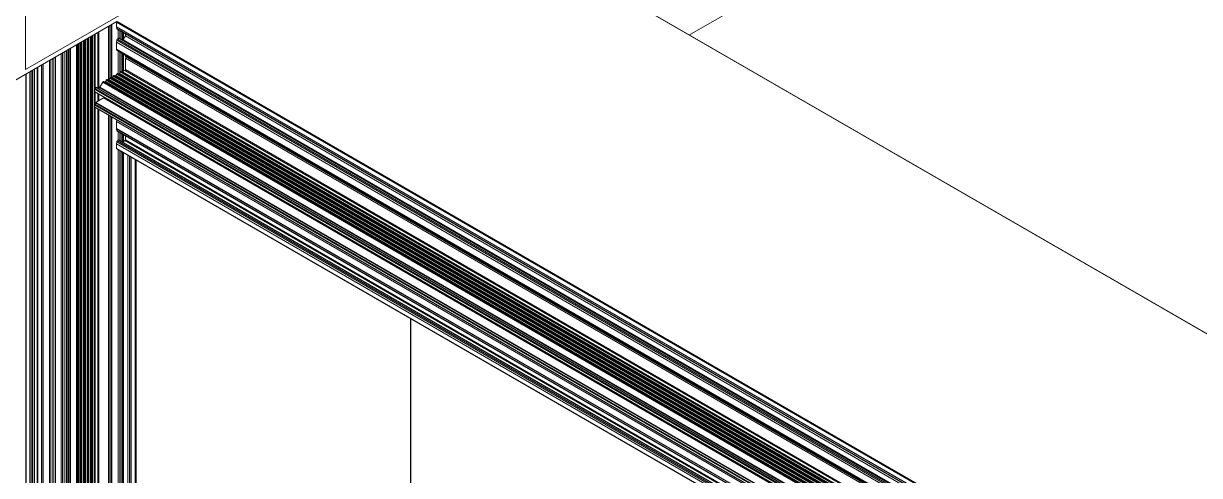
# Model space of a CAD drawing. Header units: millimetres. Extents: x 39 to 459, y 26 to 647.
# Drawn here: x 148.07 to 153.73, y 227.93 to 230.1 of the extents above; entities that cross this region are included whole.
import ezdxf

# ---------------------------------------------------------------- set-up
doc = ezdxf.new("R2010")
doc.units = ezdxf.units.MM
doc.layers.add('ANTET', color=7, linetype='Continuous')

# ---------------------------------------------------------------- blocks, each defined once
blk = doc.blocks.new('Kayıt Montajı')
at = {"color": 7, "linetype": 'Continuous', "lineweight": 15}
for p, q in [((11286.8474, 2112.275), (11293.7272, 2116.2466)), ((11294.9576, 2107.592), (11285.4117, 2113.1028)), ((11294.9591, 2107.5922), (11285.4132, 2113.1029)), ((11283.6489, 2112.1095), (11284.736, 2112.7371)), ((11283.6489, 2112.6729), (11283.6489, 2112.1095)), ((11283.5873, 2112.0495), (11284.0895, 2112.3394)), ((11284.0495, 2112.3163), (11284.0495, 2112.0587)), ((11284.0559, 2112.32), (11284.0559, 2112.0686)), ((11284.0611, 2112.323), (11284.0611, 2112.0692)), ((11293.6339, 2106.8254), (11284.088, 2112.3362)), ((11284.088, 2112.3362), (11284.088, 2112.3141)), ((11293.6339, 2106.8034), (11284.088, 2112.3141)), ((11293.6339, 2106.8032), (11284.088, 2112.3139)), ((11284.088, 2112.3139), (11284.0886, 2112.3056)), ((11293.6346, 2106.7949), (11284.0886, 2112.3056)), ((11284.0896, 2112.3039), (11293.6355, 2106.7931)), ((11293.636, 2106.8291), (11284.0901, 2112.3398)), ((11283.9162, 2112.2394), (11283.9162, 2107.0383)), ((11283.9332, 2112.2492), (11283.9332, 2107.0481)), ((11283.9502, 2112.259), (11283.9502, 2107.0579)), ((11283.9671, 2112.2688), (11283.9671, 2107.0677)), ((11283.9841, 2112.2786), (11283.9841, 2112.0178)), ((11284.0886, 2112.2499), (11284.088, 2112.2409)), ((11293.6339, 2106.7301), (11284.088, 2112.2409)), ((11293.6339, 2106.7299), (11284.088, 2112.2406)), ((11284.088, 2112.2406), (11284.088, 2112.2063)), ((11293.6346, 2106.7392), (11284.0886, 2112.2499)), ((11284.0986, 2112.259), (11284.0918, 2112.2551)), ((11293.6378, 2106.7443), (11284.0918, 2112.2551)), ((11293.6445, 2106.7483), (11284.0986, 2112.259)), ((11293.646, 2106.7484), (11284.1001, 2112.2592)), ((11284.1198, 2112.2517), (11284.1164, 2112.2497)), ((11284.1172, 2112.2502), (11284.1172, 2112.2879)), ((11284.1304, 2112.27), (11284.1198, 2112.2517)), ((11293.6657, 2106.7409), (11284.1198, 2112.2517)), ((11284.1206, 2112.2859), (11284.1206, 2112.2531)), ((11284.1304, 2112.2803), (11284.1304, 2112.27)), ((11293.6763, 2106.7593), (11284.1304, 2112.27)), ((11283.8213, 2112.1846), (11283.8213, 2107.0621)), ((11283.8281, 2112.1885), (11283.8281, 2107.066)), ((11283.8355, 2112.1927), (11283.8355, 2107.0156)), ((11283.8574, 2107.0138), (11283.8574, 2112.2054)), ((11283.8993, 2112.2296), (11283.8993, 2107.0285)), ((11293.6339, 2106.6956), (11284.088, 2112.2063)), ((11284.0911, 2112.1995), (11293.637, 2106.6887)), ((11284.1172, 2112.0983), (11284.1172, 2112.1844)), ((11284.1206, 2112.1824), (11284.1206, 2112.1002)), ((11283.7264, 2112.1298), (11283.7264, 2107.2022)), ((11283.7708, 2112.1554), (11283.7708, 2107.053)), ((11284.1304, 2112.1768), (11284.1304, 2112.1708)), ((11293.6763, 2106.6601), (11284.1304, 2112.1708)), ((11284.1304, 2112.1708), (11284.1336, 2112.169)), ((11284.1336, 2112.169), (11284.1304, 2112.1635)), ((11293.6763, 2106.6527), (11284.1304, 2112.1635)), ((11284.1304, 2112.1635), (11284.1304, 2112.1084)), ((11293.6795, 2106.6582), (11284.1336, 2112.169)), ((11283.6509, 2112.0862), (11283.6509, 2107.2446)), ((11283.693, 2107.2336), (11283.693, 2112.1105)), ((11284.055, 2112.0674), (11284.0511, 2112.0605)), ((11293.601, 2106.5567), (11284.055, 2112.0674)), ((11293.6055, 2106.5593), (11284.0595, 2112.07)), ((11284.072, 2112.0772), (11284.068, 2112.0703)), ((11293.614, 2106.5596), (11284.068, 2112.0703)), ((11293.618, 2106.5665), (11284.072, 2112.0772)), ((11293.6225, 2106.5691), (11284.0765, 2112.0798)), ((11284.089, 2112.087), (11284.085, 2112.0801)), ((11293.6309, 2106.5694), (11284.085, 2112.0801)), ((11293.6349, 2106.5763), (11284.089, 2112.087)), ((11293.6394, 2106.5789), (11284.0935, 2112.0896)), ((11284.106, 2112.0968), (11284.102, 2112.0899)), ((11293.6479, 2106.5792), (11284.102, 2112.0899)), ((11293.6519, 2106.5861), (11284.106, 2112.0968)), ((11293.6564, 2106.5887), (11284.1105, 2112.0994)), ((11284.1283, 2112.1047), (11284.1157, 2112.0974)), ((11293.6616, 2106.5867), (11284.1157, 2112.0974)), ((11293.6742, 2106.5939), (11284.1283, 2112.1047)), ((11293.6763, 2106.5976), (11284.1304, 2112.1084)), ((11293.5279, 2106.5033), (11283.9819, 2112.0141)), ((11283.9819, 2112.0141), (11283.9819, 2112.003)), ((11283.9904, 2112.0214), (11283.984, 2112.0177)), ((11293.53, 2106.507), (11283.984, 2112.0177)), ((11293.5363, 2106.5106), (11283.9904, 2112.0214)), ((11293.5378, 2106.5108), (11283.9919, 2112.0216)), ((11284.0052, 2112.0214), (11283.9987, 2112.0176)), ((11293.5512, 2106.5106), (11284.0052, 2112.0214)), ((11284.0211, 2112.0479), (11284.0067, 2112.023)), ((11293.5527, 2106.5122), (11284.0067, 2112.023)), ((11293.567, 2106.5371), (11284.0211, 2112.0479)), ((11293.5715, 2106.5397), (11284.0256, 2112.0504)), ((11284.0381, 2112.0576), (11284.0341, 2112.0507)), ((11293.58, 2106.54), (11284.0341, 2112.0507)), ((11293.584, 2106.5469), (11284.0381, 2112.0576)), ((11293.5885, 2106.5495), (11284.0426, 2112.0602)), ((11293.597, 2106.5498), (11284.0511, 2112.0605)), ((11293.5279, 2106.4923), (11283.9819, 2112.003)), ((11293.5285, 2106.4909), (11283.9825, 2112.0017)), ((11283.9825, 2112.0017), (11283.9868, 2111.9992)), ((11283.9841, 2112.0007), (11283.9841, 2111.9442)), ((11293.5327, 2106.4885), (11283.9868, 2111.9992)), ((11284.0252, 2111.9717), (11283.9883, 2111.9504)), ((11293.5711, 2106.4609), (11284.0252, 2111.9717)), ((11284.0311, 2111.9736), (11284.0293, 2111.9693)), ((11293.5279, 2106.4286), (11283.9819, 2111.9393)), ((11283.9819, 2111.9393), (11283.9819, 2111.9283)), ((11293.5279, 2106.4176), (11283.9819, 2111.9283)), ((11283.9868, 2111.9488), (11283.9825, 2111.9414)), ((11293.5285, 2106.4307), (11283.9825, 2111.9414)), ((11283.9825, 2111.9269), (11293.5285, 2106.4162)), ((11283.9841, 2111.926), (11283.9841, 2107.0775)), ((11293.5327, 2106.438), (11283.9868, 2111.9488)), ((11293.5342, 2106.4396), (11283.9883, 2111.9504)), ((11284.0495, 2111.8883), (11284.0495, 2107.0628)), ((11284.0559, 2111.8846), (11284.0559, 2107.0591)), ((11284.0611, 2111.8816), (11284.0611, 2107.0107)), ((11293.6339, 2106.3477), (11284.088, 2111.8585)), ((11284.088, 2111.8585), (11284.088, 2111.8242)), ((11293.6339, 2106.3134), (11284.088, 2111.8242)), ((11293.6339, 2106.3132), (11284.088, 2111.824)), ((11284.088, 2111.824), (11284.0886, 2111.8157)), ((11293.6346, 2106.3049), (11284.0886, 2111.8157)), ((11284.0896, 2111.8139), (11293.6355, 2106.3032)), ((11284.1172, 2111.7603), (11284.1172, 2111.798)), ((11284.1206, 2111.796), (11284.1206, 2111.7622)), ((11284.1304, 2111.7904), (11284.1304, 2111.7703)), ((11284.0886, 2111.76), (11284.088, 2111.7509)), ((11293.6339, 2106.2402), (11284.088, 2111.7509)), ((11293.6339, 2106.24), (11284.088, 2111.7507)), ((11284.088, 2111.7507), (11284.088, 2111.7287)), ((11293.6339, 2106.2179), (11284.088, 2111.7287)), ((11293.6346, 2106.2492), (11284.0886, 2111.76)), ((11284.0986, 2111.7691), (11284.0918, 2111.7652)), ((11293.6378, 2106.2544), (11284.0918, 2111.7652)), ((11293.6445, 2106.2583), (11284.0986, 2111.7691)), ((11293.646, 2106.2585), (11284.1001, 2111.7692)), ((11284.1283, 2111.7666), (11284.1164, 2111.7598)), ((11293.6742, 2106.2559), (11284.1283, 2111.7666)), ((11293.6763, 2106.2595), (11284.1304, 2111.7703)), ((11284.0886, 2111.7273), (11293.6345, 2106.2165)), ((11284.1172, 2106.9887), (11284.1172, 2111.7108)), ((11284.1206, 2111.7088), (11284.1206, 2107.0095)), ((11284.1418, 2111.6966), (11284.1418, 2107.0095)), ((11284.1507, 2111.6914), (11284.1507, 2106.9572)), ((11285.5046, 2108.8422), (11285.5046, 2110.9099))]:
    blk.add_line(p, q, dxfattribs=at)
at = {"color": 8, "linetype": 'Continuous', "lineweight": 15}
for p, q in [((11284.0654, 2112.3255), (11284.0654, 2112.0678)), ((11284.0951, 2112.3006), (11284.0951, 2112.257)), ((11284.0953, 2112.3005), (11284.0953, 2112.2571)), ((11284.1035, 2112.2958), (11284.1035, 2112.2572)), ((11283.9207, 2112.242), (11283.9207, 2107.0455)), ((11283.9287, 2112.2466), (11283.9287, 2107.0455)), ((11283.9377, 2112.2518), (11283.9377, 2107.0553)), ((11283.9457, 2112.2564), (11283.9457, 2107.0553)), ((11283.9547, 2112.2616), (11283.9547, 2107.0651)), ((11283.9626, 2112.2662), (11283.9626, 2107.0651)), ((11283.9716, 2112.2714), (11283.9716, 2107.0749)), ((11283.9796, 2112.276), (11283.9796, 2107.0749)), ((11283.985, 2112.2791), (11283.985, 2112.0183)), ((11283.9976, 2112.2863), (11283.9976, 2112.0183)), ((11284.0018, 2112.2888), (11284.0018, 2112.0194)), ((11284.1096, 2112.2923), (11284.1096, 2112.2537)), ((11284.1164, 2112.2884), (11284.1164, 2112.2498)), ((11283.8363, 2112.1933), (11283.8363, 2107.0144)), ((11283.8459, 2112.1988), (11283.8459, 2107.0089)), ((11283.8501, 2112.2012), (11283.8501, 2107.0089)), ((11283.8565, 2112.2049), (11283.8565, 2107.0126)), ((11283.8639, 2112.2092), (11283.8639, 2107.0254)), ((11283.866, 2112.2104), (11283.866, 2107.026)), ((11283.8948, 2112.227), (11283.8948, 2107.026)), ((11283.9038, 2112.2322), (11283.9038, 2107.0357)), ((11283.9117, 2112.2368), (11283.9117, 2107.0357)), ((11284.0951, 2112.1971), (11284.0951, 2112.0887)), ((11284.0953, 2112.197), (11284.0953, 2112.0886)), ((11284.1035, 2112.1923), (11284.1035, 2112.0926)), ((11284.1096, 2112.1888), (11284.1096, 2112.0996)), ((11284.1164, 2112.1849), (11284.1164, 2112.0978)), ((11283.7275, 2112.1304), (11283.7275, 2107.2005)), ((11283.7343, 2112.1344), (11283.7343, 2107.1958)), ((11283.7345, 2112.1345), (11283.7345, 2107.1957)), ((11283.7642, 2112.1516), (11283.7642, 2107.1785)), ((11283.7716, 2112.1559), (11283.7716, 2107.0518)), ((11283.7812, 2112.1614), (11283.7812, 2107.0463)), ((11283.7833, 2112.1626), (11283.7833, 2107.0458)), ((11283.7918, 2112.1675), (11283.7918, 2107.0458)), ((11283.7939, 2112.1688), (11283.7939, 2107.0463)), ((11283.6518, 2112.0867), (11283.6518, 2107.2434)), ((11283.6709, 2112.0977), (11283.6709, 2107.2324)), ((11283.6711, 2112.0978), (11283.6711, 2107.2323)), ((11283.6793, 2112.1026), (11283.6793, 2107.2283)), ((11283.6853, 2112.1061), (11283.6853, 2107.2285)), ((11283.6921, 2112.11), (11283.6921, 2107.2324)), ((11283.7048, 2112.1173), (11283.7048, 2107.2593)), ((11283.7091, 2112.1198), (11283.7091, 2107.2593)), ((11283.985, 2112.0002), (11283.985, 2111.9457)), ((11283.9976, 2111.993), (11283.9976, 2111.9557)), ((11284.0018, 2111.9905), (11284.0018, 2111.9582)), ((11283.985, 2111.9255), (11283.985, 2107.0831)), ((11283.9976, 2111.9183), (11283.9976, 2107.0903)), ((11284.0018, 2111.9158), (11284.0018, 2107.0903)), ((11284.0654, 2111.8791), (11284.0654, 2107.0046)), ((11284.0951, 2111.8107), (11284.0951, 2111.7671)), ((11284.0953, 2111.8106), (11284.0953, 2111.7672)), ((11284.1035, 2111.8059), (11284.1035, 2111.7672)), ((11284.1096, 2111.8024), (11284.1096, 2111.7637)), ((11284.1164, 2111.7985), (11284.1164, 2111.7598)), ((11284.0951, 2111.7235), (11284.0951, 2106.9875)), ((11284.0953, 2111.7234), (11284.0953, 2106.9874)), ((11284.1035, 2111.7187), (11284.1035, 2106.9834)), ((11284.1096, 2111.7152), (11284.1096, 2106.9836)), ((11284.1164, 2111.7113), (11284.1164, 2106.9875)), ((11284.1518, 2111.6908), (11284.1518, 2106.9556)), ((11284.1586, 2111.6869), (11284.1586, 2106.9509)), ((11284.1588, 2111.6868), (11284.1588, 2106.9507)), ((11284.1779, 2111.6758), (11284.1779, 2106.9397)), ((11284.1821, 2111.6733), (11284.1821, 2106.9397)), ((11285.5037, 2110.9104), (11285.5037, 2108.8417))]:
    blk.add_line(p, q, dxfattribs=at)
at = {"color": 7, "linetype": 'Continuous', "lineweight": 15, "flags": 128}
for points in [[(11284.088, 2112.2063), (11284.0882, 2112.2041), (11284.0888, 2112.2021), (11284.0898, 2112.2006), (11284.0911, 2112.1995), (11284.0911, 2112.1995)], [(11284.0595, 2112.07), (11284.0591, 2112.0702), (11284.0585, 2112.0702), (11284.0579, 2112.0701), (11284.0573, 2112.0698), (11284.0567, 2112.0694), (11284.0561, 2112.0688), (11284.0555, 2112.0682), (11284.055, 2112.0674)], [(11284.068, 2112.0703), (11284.0675, 2112.0696), (11284.067, 2112.0689), (11284.0664, 2112.0684), (11284.0658, 2112.068), (11284.0652, 2112.0677), (11284.0646, 2112.0675), (11284.064, 2112.0676), (11284.0635, 2112.0677)], [(11284.0765, 2112.0798), (11284.076, 2112.08), (11284.0755, 2112.08), (11284.0749, 2112.0799), (11284.0743, 2112.0796), (11284.0736, 2112.0792), (11284.073, 2112.0786), (11284.0725, 2112.078), (11284.072, 2112.0772)], [(11284.085, 2112.0801), (11284.0845, 2112.0794), (11284.084, 2112.0787), (11284.0834, 2112.0782), (11284.0828, 2112.0778), (11284.0821, 2112.0775), (11284.0815, 2112.0773), (11284.081, 2112.0774), (11284.0805, 2112.0775)], [(11284.0935, 2112.0896), (11284.093, 2112.0898), (11284.0925, 2112.0898), (11284.0919, 2112.0897), (11284.0912, 2112.0894), (11284.0906, 2112.089), (11284.09, 2112.0884), (11284.0895, 2112.0878), (11284.089, 2112.087)], [(11284.102, 2112.0899), (11284.1015, 2112.0892), (11284.1009, 2112.0885), (11284.1003, 2112.088), (11284.0997, 2112.0876), (11284.0991, 2112.0873), (11284.0985, 2112.0871), (11284.098, 2112.0872), (11284.0975, 2112.0873)], [(11284.1105, 2112.0994), (11284.11, 2112.0996), (11284.1094, 2112.0996), (11284.1088, 2112.0995), (11284.1082, 2112.0992), (11284.1076, 2112.0988), (11284.107, 2112.0982), (11284.1064, 2112.0976), (11284.106, 2112.0968)], [(11284.0256, 2112.0504), (11284.0251, 2112.0506), (11284.0246, 2112.0506), (11284.024, 2112.0505), (11284.0234, 2112.0502), (11284.0227, 2112.0498), (11284.0221, 2112.0492), (11284.0216, 2112.0486), (11284.0211, 2112.0479)], [(11284.0341, 2112.0507), (11284.0336, 2112.05), (11284.0331, 2112.0494), (11284.0325, 2112.0488), (11284.0318, 2112.0484), (11284.0312, 2112.0481), (11284.0306, 2112.0479), (11284.0301, 2112.048), (11284.0296, 2112.0481)], [(11284.0426, 2112.0602), (11284.0421, 2112.0604), (11284.0415, 2112.0604), (11284.0409, 2112.0603), (11284.0403, 2112.06), (11284.0397, 2112.0596), (11284.0391, 2112.059), (11284.0386, 2112.0584), (11284.0381, 2112.0576)], [(11284.0511, 2112.0605), (11284.0506, 2112.0598), (11284.05, 2112.0591), (11284.0494, 2112.0586), (11284.0488, 2112.0582), (11284.0482, 2112.0579), (11284.0476, 2112.0577), (11284.047, 2112.0578), (11284.0466, 2112.0579)], [(11283.9819, 2111.9283), (11283.982, 2111.9279), (11283.9821, 2111.9275), (11283.9823, 2111.9272), (11283.9825, 2111.9269), (11283.9825, 2111.9269)], [(11284.088, 2111.7287), (11284.088, 2111.7282), (11284.0881, 2111.7278), (11284.0883, 2111.7275), (11284.0886, 2111.7273), (11284.0886, 2111.7273)]]:
    blk.add_lwpolyline(points, dxfattribs=at)
at = {"color": 7, "linetype": 'Continuous', "lineweight": 15}
for centre, radius, start, end in [((11284.0921, 2112.3142), 0.00413, 180.6319, 183.5299), ((11284.0907, 2112.3056), 0.00209, 179.6277, 235.9589), ((11284.0929, 2112.2406), 0.00491, 176.7333, 179.2723), ((11284.0956, 2112.2492), 0.00699, 122.7974, 174.2979), ((11284.0995, 2112.2578), 0.00151, 65.7304, 125.6022), ((11284.1148, 2112.0987), 0.00152, 247.3465, 305.5699), ((11284.1258, 2112.1086), 0.0046, 302.5643, 357.416), ((11283.9865, 2112.0138), 0.00461, 122.6215, 177.3785), ((11283.9913, 2112.0202), 0.00152, 65.8489, 125.575), ((11284.003, 2112.0251), 0.00433, 301.9335, 331.1083), ((11283.9834, 2112.0029), 0.0015, 174.2495, 234.4683), ((11283.9862, 2111.9392), 0.00431, 148.7648, 178.0958), ((11283.9906, 2111.9467), 0.00436, 122.017, 151.0248), ((11284.1076, 2111.8581), 0.0197, 158.5131, 178.7926), ((11284.0921, 2111.8242), 0.00412, 180.6296, 183.5323), ((11284.0907, 2111.8157), 0.0021, 179.7356, 235.8511), ((11284.0926, 2111.7507), 0.00467, 176.666, 179.3396), ((11284.0956, 2111.7593), 0.007, 122.8049, 174.2904), ((11284.0995, 2111.7679), 0.00151, 65.7304, 125.6022), ((11284.1258, 2111.7705), 0.00461, 302.5959, 357.4041)]:
    blk.add_arc(centre, radius, start, end, dxfattribs=at)

msp = doc.modelspace()

# ---------------------------------------------------------------- block references
at = {"layer": 'ANTET', "color": 0}
msp.add_blockref('Kayıt Montajı', (-11135.5698, -1882.2259), dxfattribs=at)

doc.saveas('drawing.dxf')
